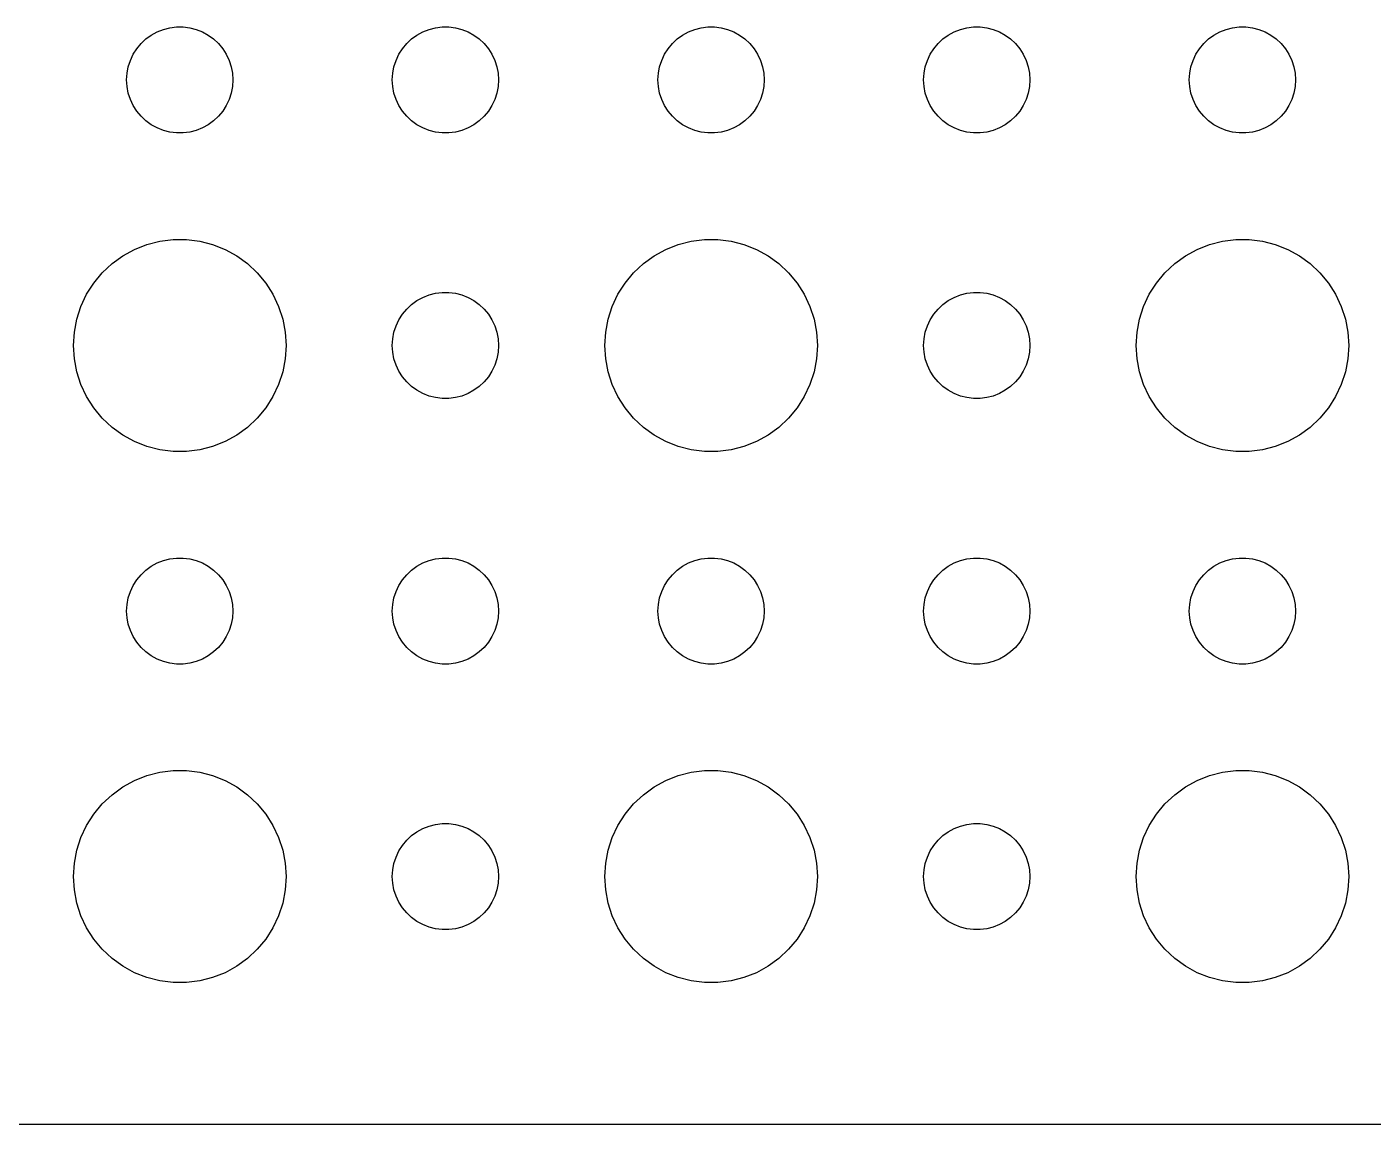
# Model space of a CAD drawing. Header units: metres. Extents: x -134 to 134, y -134 to 134.
# Drawn here: x -71.81 to -33.81, y -134.49 to -103.5 of the extents above; entities that cross this region are included whole.
import ezdxf

# ---------------------------------------------------------------- set-up
doc = ezdxf.new("R2010")
doc.units = ezdxf.units.M

msp = doc.modelspace()

# ---------------------------------------------------------------- linework, layer by layer
for p, q in [((-68.4561, -103.844), (-68.3037, -103.734)), ((-68.3037, -103.734), (-68.1387, -103.643)), ((-68.1387, -103.643), (-67.9635, -103.573)), ((-67.9635, -103.573), (-67.7811, -103.527)), ((-67.7811, -103.527), (-67.5942, -103.503)), ((-67.5942, -103.503), (-67.4058, -103.503)), ((-67.4058, -103.503), (-67.2189, -103.527)), ((-67.2189, -103.527), (-67.0365, -103.573)), ((-67.0365, -103.573), (-66.8613, -103.643)), ((-66.8613, -103.643), (-66.6963, -103.734)), ((-66.6963, -103.734), (-66.5439, -103.844)), ((-60.9561, -103.844), (-60.8037, -103.734)), ((-60.8037, -103.734), (-60.6387, -103.643)), ((-60.6387, -103.643), (-60.4635, -103.573)), ((-60.4635, -103.573), (-60.2811, -103.527)), ((-60.2811, -103.527), (-60.0942, -103.503)), ((-60.0942, -103.503), (-59.9058, -103.503)), ((-59.9058, -103.503), (-59.7189, -103.527)), ((-59.7189, -103.527), (-59.5365, -103.573)), ((-59.5365, -103.573), (-59.3613, -103.643)), ((-59.3613, -103.643), (-59.1963, -103.734)), ((-59.1963, -103.734), (-59.0439, -103.844)), ((-53.4561, -103.844), (-53.3037, -103.734)), ((-53.3037, -103.734), (-53.1387, -103.643)), ((-53.1387, -103.643), (-52.9635, -103.573)), ((-52.9635, -103.573), (-52.7811, -103.527)), ((-52.7811, -103.527), (-52.5942, -103.503)), ((-52.5942, -103.503), (-52.4058, -103.503)), ((-52.4058, -103.503), (-52.2189, -103.527)), ((-52.2189, -103.527), (-52.0365, -103.573)), ((-52.0365, -103.573), (-51.8613, -103.643)), ((-51.8613, -103.643), (-51.6963, -103.734)), ((-51.6963, -103.734), (-51.5439, -103.844)), ((-45.9561, -103.844), (-45.8037, -103.734)), ((-45.8037, -103.734), (-45.6387, -103.643)), ((-45.6387, -103.643), (-45.4635, -103.573)), ((-45.4635, -103.573), (-45.2811, -103.527)), ((-45.2811, -103.527), (-45.0942, -103.503)), ((-45.0942, -103.503), (-44.9058, -103.503)), ((-44.9058, -103.503), (-44.7189, -103.527)), ((-44.7189, -103.527), (-44.5365, -103.573)), ((-44.5365, -103.573), (-44.3613, -103.643)), ((-44.3613, -103.643), (-44.1963, -103.734)), ((-44.1963, -103.734), (-44.0439, -103.844)), ((-38.4561, -103.844), (-38.3037, -103.734)), ((-38.3037, -103.734), (-38.1387, -103.643)), ((-38.1387, -103.643), (-37.9635, -103.573)), ((-37.9635, -103.573), (-37.7811, -103.527)), ((-37.7811, -103.527), (-37.5942, -103.503)), ((-37.5942, -103.503), (-37.4058, -103.503)), ((-37.4058, -103.503), (-37.2189, -103.527)), ((-37.2189, -103.527), (-37.0365, -103.573)), ((-37.0365, -103.573), (-36.8613, -103.643)), ((-36.8613, -103.643), (-36.6963, -103.734)), ((-36.6963, -103.734), (-36.5439, -103.844)), ((-68.8145, -104.277), (-68.7135, -104.118)), ((-68.7135, -104.118), (-68.5934, -103.973)), ((-68.5934, -103.973), (-68.4561, -103.844)), ((-66.5439, -103.844), (-66.4065, -103.973)), ((-66.4065, -103.973), (-66.2865, -104.118)), ((-66.2865, -104.118), (-66.1855, -104.277)), ((-61.3145, -104.277), (-61.2135, -104.118)), ((-61.2135, -104.118), (-61.0934, -103.973)), ((-61.0934, -103.973), (-60.9561, -103.844)), ((-59.0439, -103.844), (-58.9065, -103.973)), ((-58.9065, -103.973), (-58.7865, -104.118)), ((-58.7865, -104.118), (-58.6855, -104.277)), ((-53.8145, -104.277), (-53.7135, -104.118)), ((-53.7135, -104.118), (-53.5934, -103.973)), ((-53.5934, -103.973), (-53.4561, -103.844)), ((-51.5439, -103.844), (-51.4065, -103.973)), ((-51.4065, -103.973), (-51.2865, -104.118)), ((-51.2865, -104.118), (-51.1855, -104.277)), ((-46.3145, -104.277), (-46.2135, -104.118)), ((-46.2135, -104.118), (-46.0934, -103.973)), ((-46.0934, -103.973), (-45.9561, -103.844)), ((-44.0439, -103.844), (-43.9065, -103.973)), ((-43.9065, -103.973), (-43.7865, -104.118)), ((-43.7865, -104.118), (-43.6855, -104.277)), ((-38.8145, -104.277), (-38.7135, -104.118)), ((-38.7135, -104.118), (-38.5934, -103.973)), ((-38.5934, -103.973), (-38.4561, -103.844)), ((-36.5439, -103.844), (-36.4065, -103.973)), ((-36.4065, -103.973), (-36.2865, -104.118)), ((-36.2865, -104.118), (-36.1855, -104.277)), ((-68.9529, -104.627), (-68.8947, -104.448)), ((-68.8947, -104.448), (-68.8145, -104.277)), ((-66.1855, -104.277), (-66.1053, -104.448)), ((-66.1053, -104.448), (-66.0471, -104.627)), ((-61.4529, -104.627), (-61.3947, -104.448)), ((-61.3947, -104.448), (-61.3145, -104.277)), ((-58.6855, -104.277), (-58.6053, -104.448)), ((-58.6053, -104.448), (-58.5471, -104.627)), ((-53.9529, -104.627), (-53.8947, -104.448)), ((-53.8947, -104.448), (-53.8145, -104.277)), ((-51.1855, -104.277), (-51.1053, -104.448)), ((-51.1053, -104.448), (-51.0471, -104.627)), ((-46.4529, -104.627), (-46.3947, -104.448)), ((-46.3947, -104.448), (-46.3145, -104.277)), ((-43.6855, -104.277), (-43.6053, -104.448)), ((-43.6053, -104.448), (-43.5471, -104.627)), ((-38.9529, -104.627), (-38.8947, -104.448)), ((-38.8947, -104.448), (-38.8145, -104.277)), ((-36.1855, -104.277), (-36.1053, -104.448)), ((-36.1053, -104.448), (-36.0471, -104.627)), ((-69, -105), (-68.9882, -104.812)), ((-68.9882, -104.812), (-68.9529, -104.627)), ((-66.0471, -104.627), (-66.0118, -104.812)), ((-66.0118, -104.812), (-66, -105)), ((-61.5, -105), (-61.4882, -104.812)), ((-61.4882, -104.812), (-61.4529, -104.627)), ((-58.5471, -104.627), (-58.5118, -104.812)), ((-58.5118, -104.812), (-58.5, -105)), ((-54, -105), (-53.9882, -104.812)), ((-53.9882, -104.812), (-53.9529, -104.627)), ((-51.0471, -104.627), (-51.0118, -104.812)), ((-51.0118, -104.812), (-51, -105)), ((-46.5, -105), (-46.4882, -104.812)), ((-46.4882, -104.812), (-46.4529, -104.627)), ((-43.5471, -104.627), (-43.5118, -104.812)), ((-43.5118, -104.812), (-43.5, -105)), ((-39, -105), (-38.9882, -104.812)), ((-38.9882, -104.812), (-38.9529, -104.627)), ((-36.0471, -104.627), (-36.0118, -104.812)), ((-36.0118, -104.812), (-36, -105)), ((-68.9882, -105.188), (-69, -105)), ((-68.9529, -105.373), (-68.9882, -105.188)), ((-66.0118, -105.188), (-66.0471, -105.373)), ((-66, -105), (-66.0118, -105.188)), ((-61.4882, -105.188), (-61.5, -105)), ((-61.4529, -105.373), (-61.4882, -105.188)), ((-58.5118, -105.188), (-58.5471, -105.373)), ((-58.5, -105), (-58.5118, -105.188)), ((-53.9882, -105.188), (-54, -105)), ((-53.9529, -105.373), (-53.9882, -105.188)), ((-51.0118, -105.188), (-51.0471, -105.373)), ((-51, -105), (-51.0118, -105.188)), ((-46.4882, -105.188), (-46.5, -105)), ((-46.4529, -105.373), (-46.4882, -105.188)), ((-43.5118, -105.188), (-43.5471, -105.373)), ((-43.5, -105), (-43.5118, -105.188)), ((-38.9882, -105.188), (-39, -105)), ((-38.9529, -105.373), (-38.9882, -105.188)), ((-36.0118, -105.188), (-36.0471, -105.373)), ((-36, -105), (-36.0118, -105.188)), ((-68.8947, -105.552), (-68.9529, -105.373)), ((-68.8145, -105.723), (-68.8947, -105.552)), ((-66.1053, -105.552), (-66.1855, -105.723)), ((-66.0471, -105.373), (-66.1053, -105.552)), ((-61.3947, -105.552), (-61.4529, -105.373)), ((-61.3145, -105.723), (-61.3947, -105.552)), ((-58.6053, -105.552), (-58.6855, -105.723)), ((-58.5471, -105.373), (-58.6053, -105.552)), ((-53.8947, -105.552), (-53.9529, -105.373)), ((-53.8145, -105.723), (-53.8947, -105.552)), ((-51.1053, -105.552), (-51.1855, -105.723)), ((-51.0471, -105.373), (-51.1053, -105.552)), ((-46.3947, -105.552), (-46.4529, -105.373)), ((-46.3145, -105.723), (-46.3947, -105.552)), ((-43.6053, -105.552), (-43.6855, -105.723)), ((-43.5471, -105.373), (-43.6053, -105.552)), ((-38.8947, -105.552), (-38.9529, -105.373)), ((-38.8145, -105.723), (-38.8947, -105.552)), ((-36.1053, -105.552), (-36.1855, -105.723)), ((-36.0471, -105.373), (-36.1053, -105.552)), ((-68.7135, -105.882), (-68.8145, -105.723)), ((-68.5934, -106.027), (-68.7135, -105.882)), ((-68.4561, -106.156), (-68.5934, -106.027)), ((-66.4065, -106.027), (-66.5439, -106.156)), ((-66.2865, -105.882), (-66.4065, -106.027)), ((-66.1855, -105.723), (-66.2865, -105.882)), ((-61.2135, -105.882), (-61.3145, -105.723)), ((-61.0934, -106.027), (-61.2135, -105.882)), ((-60.9561, -106.156), (-61.0934, -106.027)), ((-58.9065, -106.027), (-59.0439, -106.156)), ((-58.7865, -105.882), (-58.9065, -106.027)), ((-58.6855, -105.723), (-58.7865, -105.882)), ((-53.7135, -105.882), (-53.8145, -105.723)), ((-53.5934, -106.027), (-53.7135, -105.882)), ((-53.4561, -106.156), (-53.5934, -106.027)), ((-51.4065, -106.027), (-51.5439, -106.156)), ((-51.2865, -105.882), (-51.4065, -106.027)), ((-51.1855, -105.723), (-51.2865, -105.882)), ((-46.2135, -105.882), (-46.3145, -105.723)), ((-46.0934, -106.027), (-46.2135, -105.882)), ((-45.9561, -106.156), (-46.0934, -106.027)), ((-43.9065, -106.027), (-44.0439, -106.156)), ((-43.7865, -105.882), (-43.9065, -106.027)), ((-43.6855, -105.723), (-43.7865, -105.882)), ((-38.7135, -105.882), (-38.8145, -105.723)), ((-38.5934, -106.027), (-38.7135, -105.882)), ((-38.4561, -106.156), (-38.5934, -106.027)), ((-36.4065, -106.027), (-36.5439, -106.156)), ((-36.2865, -105.882), (-36.4065, -106.027)), ((-36.1855, -105.723), (-36.2865, -105.882)), ((-68.3037, -106.266), (-68.4561, -106.156)), ((-68.1387, -106.357), (-68.3037, -106.266)), ((-67.9635, -106.427), (-68.1387, -106.357)), ((-66.8613, -106.357), (-67.0365, -106.427)), ((-66.6963, -106.266), (-66.8613, -106.357)), ((-66.5439, -106.156), (-66.6963, -106.266)), ((-60.8037, -106.266), (-60.9561, -106.156)), ((-60.6387, -106.357), (-60.8037, -106.266)), ((-60.4635, -106.427), (-60.6387, -106.357)), ((-59.3613, -106.357), (-59.5365, -106.427)), ((-59.1963, -106.266), (-59.3613, -106.357)), ((-59.0439, -106.156), (-59.1963, -106.266)), ((-53.3037, -106.266), (-53.4561, -106.156)), ((-53.1387, -106.357), (-53.3037, -106.266)), ((-52.9635, -106.427), (-53.1387, -106.357)), ((-51.8613, -106.357), (-52.0365, -106.427)), ((-51.6963, -106.266), (-51.8613, -106.357)), ((-51.5439, -106.156), (-51.6963, -106.266)), ((-45.8037, -106.266), (-45.9561, -106.156)), ((-45.6387, -106.357), (-45.8037, -106.266)), ((-45.4635, -106.427), (-45.6387, -106.357)), ((-44.3613, -106.357), (-44.5365, -106.427)), ((-44.1963, -106.266), (-44.3613, -106.357)), ((-44.0439, -106.156), (-44.1963, -106.266)), ((-38.3037, -106.266), (-38.4561, -106.156)), ((-38.1387, -106.357), (-38.3037, -106.266)), ((-37.9635, -106.427), (-38.1387, -106.357)), ((-36.8613, -106.357), (-37.0365, -106.427)), ((-36.6963, -106.266), (-36.8613, -106.357)), ((-36.5439, -106.156), (-36.6963, -106.266)), ((-67.7811, -106.473), (-67.9635, -106.427)), ((-67.5942, -106.497), (-67.7811, -106.473)), ((-67.4058, -106.497), (-67.5942, -106.497)), ((-67.2189, -106.473), (-67.4058, -106.497)), ((-67.0365, -106.427), (-67.2189, -106.473)), ((-60.2811, -106.473), (-60.4635, -106.427)), ((-60.0942, -106.497), (-60.2811, -106.473)), ((-59.9058, -106.497), (-60.0942, -106.497)), ((-59.7189, -106.473), (-59.9058, -106.497)), ((-59.5365, -106.427), (-59.7189, -106.473)), ((-52.7811, -106.473), (-52.9635, -106.427)), ((-52.5942, -106.497), (-52.7811, -106.473)), ((-52.4058, -106.497), (-52.5942, -106.497)), ((-52.2189, -106.473), (-52.4058, -106.497)), ((-52.0365, -106.427), (-52.2189, -106.473)), ((-45.2811, -106.473), (-45.4635, -106.427)), ((-45.0942, -106.497), (-45.2811, -106.473)), ((-44.9058, -106.497), (-45.0942, -106.497)), ((-44.7189, -106.473), (-44.9058, -106.497)), ((-44.5365, -106.427), (-44.7189, -106.473)), ((-37.7811, -106.473), (-37.9635, -106.427)), ((-37.5942, -106.497), (-37.7811, -106.473)), ((-37.4058, -106.497), (-37.5942, -106.497)), ((-37.2189, -106.473), (-37.4058, -106.497)), ((-37.0365, -106.427), (-37.2189, -106.473)), ((-69.1075, -109.967), (-68.7773, -109.786)), ((-68.7773, -109.786), (-68.427, -109.647)), ((-68.427, -109.647), (-68.0621, -109.553)), ((-68.0621, -109.553), (-67.6884, -109.506)), ((-67.6884, -109.506), (-67.3116, -109.506)), ((-67.3116, -109.506), (-66.9379, -109.553)), ((-66.9379, -109.553), (-66.573, -109.647)), ((-66.573, -109.647), (-66.2227, -109.786)), ((-66.2227, -109.786), (-65.8925, -109.967)), ((-54.1075, -109.967), (-53.7773, -109.786)), ((-53.7773, -109.786), (-53.427, -109.647)), ((-53.427, -109.647), (-53.0621, -109.553)), ((-53.0621, -109.553), (-52.6884, -109.506)), ((-52.6884, -109.506), (-52.3116, -109.506)), ((-52.3116, -109.506), (-51.9379, -109.553)), ((-51.9379, -109.553), (-51.5729, -109.647)), ((-51.5729, -109.647), (-51.2227, -109.786)), ((-51.2227, -109.786), (-50.8925, -109.967)), ((-39.1075, -109.967), (-38.7773, -109.786)), ((-38.7773, -109.786), (-38.427, -109.647)), ((-38.427, -109.647), (-38.0621, -109.553)), ((-38.0621, -109.553), (-37.6884, -109.506)), ((-37.6884, -109.506), (-37.3116, -109.506)), ((-37.3116, -109.506), (-36.9379, -109.553)), ((-36.9379, -109.553), (-36.5729, -109.647)), ((-36.5729, -109.647), (-36.2227, -109.786)), ((-36.2227, -109.786), (-35.8925, -109.967)), ((-69.6869, -110.446), (-69.4123, -110.188)), ((-69.4123, -110.188), (-69.1075, -109.967)), ((-65.8925, -109.967), (-65.5877, -110.188)), ((-65.5877, -110.188), (-65.3131, -110.446)), ((-54.6869, -110.446), (-54.4123, -110.188)), ((-54.4123, -110.188), (-54.1075, -109.967)), ((-50.8925, -109.967), (-50.5877, -110.188)), ((-50.5877, -110.188), (-50.3131, -110.446)), ((-39.6869, -110.446), (-39.4123, -110.188)), ((-39.4123, -110.188), (-39.1075, -109.967)), ((-35.8925, -109.967), (-35.5877, -110.188)), ((-35.5877, -110.188), (-35.3131, -110.446)), ((-69.927, -110.737), (-69.6869, -110.446)), ((-65.3131, -110.446), (-65.073, -110.737)), ((-54.927, -110.737), (-54.6869, -110.446)), ((-50.3131, -110.446), (-50.0729, -110.737)), ((-39.927, -110.737), (-39.6869, -110.446)), ((-35.3131, -110.446), (-35.0729, -110.737)), ((-70.1289, -111.055), (-69.927, -110.737)), ((-65.073, -110.737), (-64.8711, -111.055)), ((-55.1289, -111.055), (-54.927, -110.737)), ((-50.0729, -110.737), (-49.8711, -111.055)), ((-40.1289, -111.055), (-39.927, -110.737)), ((-35.0729, -110.737), (-34.8711, -111.055)), ((-70.2893, -111.396), (-70.1289, -111.055)), ((-64.8711, -111.055), (-64.7107, -111.396)), ((-61.0934, -111.473), (-60.9561, -111.344)), ((-60.9561, -111.344), (-60.8037, -111.234)), ((-60.8037, -111.234), (-60.6387, -111.143)), ((-60.6387, -111.143), (-60.4635, -111.073)), ((-60.4635, -111.073), (-60.2811, -111.027)), ((-60.2811, -111.027), (-60.0942, -111.003)), ((-60.0942, -111.003), (-59.9058, -111.003)), ((-59.9058, -111.003), (-59.7189, -111.027)), ((-59.7189, -111.027), (-59.5365, -111.073)), ((-59.5365, -111.073), (-59.3613, -111.143)), ((-59.3613, -111.143), (-59.1963, -111.234)), ((-59.1963, -111.234), (-59.0439, -111.344)), ((-59.0439, -111.344), (-58.9065, -111.473)), ((-55.2893, -111.396), (-55.1289, -111.055)), ((-49.8711, -111.055), (-49.7107, -111.396)), ((-46.0934, -111.473), (-45.9561, -111.344)), ((-45.9561, -111.344), (-45.8037, -111.234)), ((-45.8037, -111.234), (-45.6387, -111.143)), ((-45.6387, -111.143), (-45.4635, -111.073)), ((-45.4635, -111.073), (-45.2811, -111.027)), ((-45.2811, -111.027), (-45.0942, -111.003)), ((-45.0942, -111.003), (-44.9058, -111.003)), ((-44.9058, -111.003), (-44.7189, -111.027)), ((-44.7189, -111.027), (-44.5365, -111.073)), ((-44.5365, -111.073), (-44.3613, -111.143)), ((-44.3613, -111.143), (-44.1963, -111.234)), ((-44.1963, -111.234), (-44.0439, -111.344)), ((-44.0439, -111.344), (-43.9065, -111.473)), ((-40.2893, -111.396), (-40.1289, -111.055)), ((-34.8711, -111.055), (-34.7107, -111.396)), ((-70.4057, -111.754), (-70.2893, -111.396)), ((-64.7107, -111.396), (-64.5943, -111.754)), ((-61.3145, -111.777), (-61.2135, -111.618)), ((-61.2135, -111.618), (-61.0934, -111.473)), ((-58.9065, -111.473), (-58.7865, -111.618)), ((-58.7865, -111.618), (-58.6855, -111.777)), ((-55.4057, -111.754), (-55.2893, -111.396)), ((-49.7107, -111.396), (-49.5942, -111.754)), ((-46.3145, -111.777), (-46.2135, -111.618)), ((-46.2135, -111.618), (-46.0934, -111.473)), ((-43.9065, -111.473), (-43.7865, -111.618)), ((-43.7865, -111.618), (-43.6855, -111.777)), ((-40.4057, -111.754), (-40.2893, -111.396)), ((-34.7107, -111.396), (-34.5942, -111.754)), ((-70.4763, -112.124), (-70.4057, -111.754)), ((-64.5943, -111.754), (-64.5237, -112.124)), ((-61.4529, -112.127), (-61.3947, -111.948)), ((-61.3947, -111.948), (-61.3145, -111.777)), ((-58.6855, -111.777), (-58.6053, -111.948)), ((-58.6053, -111.948), (-58.5471, -112.127)), ((-55.4763, -112.124), (-55.4057, -111.754)), ((-49.5942, -111.754), (-49.5237, -112.124)), ((-46.4529, -112.127), (-46.3947, -111.948)), ((-46.3947, -111.948), (-46.3145, -111.777)), ((-43.6855, -111.777), (-43.6053, -111.948)), ((-43.6053, -111.948), (-43.5471, -112.127)), ((-40.4763, -112.124), (-40.4057, -111.754)), ((-34.5942, -111.754), (-34.5237, -112.124)), ((-70.5, -112.5), (-70.4763, -112.124)), ((-64.5237, -112.124), (-64.5, -112.5)), ((-61.5, -112.5), (-61.4882, -112.312)), ((-61.4882, -112.312), (-61.4529, -112.127)), ((-58.5471, -112.127), (-58.5118, -112.312)), ((-58.5118, -112.312), (-58.5, -112.5)), ((-55.5, -112.5), (-55.4763, -112.124)), ((-49.5237, -112.124), (-49.5, -112.5)), ((-46.5, -112.5), (-46.4882, -112.312)), ((-46.4882, -112.312), (-46.4529, -112.127)), ((-43.5471, -112.127), (-43.5118, -112.312)), ((-43.5118, -112.312), (-43.5, -112.5)), ((-40.5, -112.5), (-40.4763, -112.124)), ((-34.5237, -112.124), (-34.5, -112.5)), ((-70.4763, -112.876), (-70.5, -112.5)), ((-64.5, -112.5), (-64.5237, -112.876)), ((-61.4882, -112.688), (-61.5, -112.5)), ((-61.4529, -112.873), (-61.4882, -112.688)), ((-58.5118, -112.688), (-58.5471, -112.873)), ((-58.5, -112.5), (-58.5118, -112.688)), ((-55.4763, -112.876), (-55.5, -112.5)), ((-49.5, -112.5), (-49.5237, -112.876)), ((-46.4882, -112.688), (-46.5, -112.5)), ((-46.4529, -112.873), (-46.4882, -112.688)), ((-43.5118, -112.688), (-43.5471, -112.873)), ((-43.5, -112.5), (-43.5118, -112.688)), ((-40.4763, -112.876), (-40.5, -112.5)), ((-34.5, -112.5), (-34.5237, -112.876)), ((-70.4057, -113.246), (-70.4763, -112.876)), ((-70.2893, -113.604), (-70.4057, -113.246)), ((-64.5943, -113.246), (-64.7107, -113.604)), ((-64.5237, -112.876), (-64.5943, -113.246)), ((-61.3947, -113.052), (-61.4529, -112.873)), ((-61.3145, -113.223), (-61.3947, -113.052)), ((-61.2135, -113.382), (-61.3145, -113.223)), ((-58.6855, -113.223), (-58.7865, -113.382)), ((-58.6053, -113.052), (-58.6855, -113.223)), ((-58.5471, -112.873), (-58.6053, -113.052)), ((-55.4057, -113.246), (-55.4763, -112.876)), ((-55.2893, -113.604), (-55.4057, -113.246)), ((-49.5942, -113.246), (-49.7107, -113.604)), ((-49.5237, -112.876), (-49.5942, -113.246)), ((-46.3947, -113.052), (-46.4529, -112.873)), ((-46.3145, -113.223), (-46.3947, -113.052)), ((-46.2135, -113.382), (-46.3145, -113.223)), ((-43.6855, -113.223), (-43.7865, -113.382)), ((-43.6053, -113.052), (-43.6855, -113.223)), ((-43.5471, -112.873), (-43.6053, -113.052)), ((-40.4057, -113.246), (-40.4763, -112.876)), ((-40.2893, -113.604), (-40.4057, -113.246)), ((-34.5942, -113.246), (-34.7107, -113.604)), ((-34.5237, -112.876), (-34.5942, -113.246)), ((-70.1289, -113.945), (-70.2893, -113.604)), ((-64.7107, -113.604), (-64.8711, -113.945)), ((-61.0934, -113.527), (-61.2135, -113.382)), ((-60.9561, -113.656), (-61.0934, -113.527)), ((-58.9065, -113.527), (-59.0439, -113.656)), ((-58.7865, -113.382), (-58.9065, -113.527)), ((-55.1289, -113.945), (-55.2893, -113.604)), ((-49.7107, -113.604), (-49.8711, -113.945)), ((-46.0934, -113.527), (-46.2135, -113.382)), ((-45.9561, -113.656), (-46.0934, -113.527)), ((-43.9065, -113.527), (-44.0439, -113.656)), ((-43.7865, -113.382), (-43.9065, -113.527)), ((-40.1289, -113.945), (-40.2893, -113.604)), ((-34.7107, -113.604), (-34.8711, -113.945)), ((-69.927, -114.263), (-70.1289, -113.945)), ((-64.8711, -113.945), (-65.073, -114.263)), ((-60.8037, -113.766), (-60.9561, -113.656)), ((-60.6387, -113.857), (-60.8037, -113.766)), ((-60.4635, -113.927), (-60.6387, -113.857)), ((-60.2811, -113.973), (-60.4635, -113.927)), ((-60.0942, -113.997), (-60.2811, -113.973)), ((-59.9058, -113.997), (-60.0942, -113.997)), ((-59.7189, -113.973), (-59.9058, -113.997)), ((-59.5365, -113.927), (-59.7189, -113.973)), ((-59.3613, -113.857), (-59.5365, -113.927)), ((-59.1963, -113.766), (-59.3613, -113.857)), ((-59.0439, -113.656), (-59.1963, -113.766)), ((-54.927, -114.263), (-55.1289, -113.945)), ((-49.8711, -113.945), (-50.0729, -114.263)), ((-45.8037, -113.766), (-45.9561, -113.656)), ((-45.6387, -113.857), (-45.8037, -113.766)), ((-45.4635, -113.927), (-45.6387, -113.857)), ((-45.2811, -113.973), (-45.4635, -113.927)), ((-45.0942, -113.997), (-45.2811, -113.973)), ((-44.9058, -113.997), (-45.0942, -113.997)), ((-44.7189, -113.973), (-44.9058, -113.997)), ((-44.5365, -113.927), (-44.7189, -113.973)), ((-44.3613, -113.857), (-44.5365, -113.927)), ((-44.1963, -113.766), (-44.3613, -113.857)), ((-44.0439, -113.656), (-44.1963, -113.766)), ((-39.927, -114.263), (-40.1289, -113.945)), ((-34.8711, -113.945), (-35.0729, -114.263)), ((-69.6869, -114.554), (-69.927, -114.263)), ((-65.073, -114.263), (-65.3131, -114.554)), ((-54.6869, -114.554), (-54.927, -114.263)), ((-50.0729, -114.263), (-50.3131, -114.554)), ((-39.6869, -114.554), (-39.927, -114.263)), ((-35.0729, -114.263), (-35.3131, -114.554)), ((-69.4123, -114.812), (-69.6869, -114.554)), ((-65.3131, -114.554), (-65.5877, -114.812)), ((-54.4123, -114.812), (-54.6869, -114.554)), ((-50.3131, -114.554), (-50.5877, -114.812)), ((-39.4123, -114.812), (-39.6869, -114.554)), ((-35.3131, -114.554), (-35.5877, -114.812)), ((-69.1075, -115.033), (-69.4123, -114.812)), ((-68.7773, -115.214), (-69.1075, -115.033)), ((-65.8925, -115.033), (-66.2227, -115.214)), ((-65.5877, -114.812), (-65.8925, -115.033)), ((-54.1075, -115.033), (-54.4123, -114.812)), ((-53.7773, -115.214), (-54.1075, -115.033)), ((-50.8925, -115.033), (-51.2227, -115.214)), ((-50.5877, -114.812), (-50.8925, -115.033)), ((-39.1075, -115.033), (-39.4123, -114.812)), ((-38.7773, -115.214), (-39.1075, -115.033)), ((-35.8925, -115.033), (-36.2227, -115.214)), ((-35.5877, -114.812), (-35.8925, -115.033)), ((-68.427, -115.353), (-68.7773, -115.214)), ((-68.0621, -115.447), (-68.427, -115.353)), ((-67.6884, -115.494), (-68.0621, -115.447)), ((-67.3116, -115.494), (-67.6884, -115.494)), ((-66.9379, -115.447), (-67.3116, -115.494)), ((-66.573, -115.353), (-66.9379, -115.447)), ((-66.2227, -115.214), (-66.573, -115.353)), ((-53.427, -115.353), (-53.7773, -115.214)), ((-53.0621, -115.447), (-53.427, -115.353)), ((-52.6884, -115.494), (-53.0621, -115.447)), ((-52.3116, -115.494), (-52.6884, -115.494)), ((-51.9379, -115.447), (-52.3116, -115.494)), ((-51.5729, -115.353), (-51.9379, -115.447)), ((-51.2227, -115.214), (-51.5729, -115.353)), ((-38.427, -115.353), (-38.7773, -115.214)), ((-38.0621, -115.447), (-38.427, -115.353)), ((-37.6884, -115.494), (-38.0621, -115.447)), ((-37.3116, -115.494), (-37.6884, -115.494)), ((-36.9379, -115.447), (-37.3116, -115.494)), ((-36.5729, -115.353), (-36.9379, -115.447)), ((-36.2227, -115.214), (-36.5729, -115.353)), ((-67.9635, -118.573), (-67.7811, -118.527)), ((-67.7811, -118.527), (-67.5942, -118.503)), ((-67.5942, -118.503), (-67.4058, -118.503)), ((-67.4058, -118.503), (-67.2189, -118.527)), ((-67.2189, -118.527), (-67.0365, -118.573)), ((-60.4635, -118.573), (-60.2811, -118.527)), ((-60.2811, -118.527), (-60.0942, -118.503)), ((-60.0942, -118.503), (-59.9058, -118.503)), ((-59.9058, -118.503), (-59.7189, -118.527)), ((-59.7189, -118.527), (-59.5365, -118.573)), ((-52.9635, -118.573), (-52.7811, -118.527)), ((-52.7811, -118.527), (-52.5942, -118.503)), ((-52.5942, -118.503), (-52.4058, -118.503)), ((-52.4058, -118.503), (-52.2189, -118.527)), ((-52.2189, -118.527), (-52.0365, -118.573)), ((-45.4635, -118.573), (-45.2811, -118.527)), ((-45.2811, -118.527), (-45.0942, -118.503)), ((-45.0942, -118.503), (-44.9058, -118.503)), ((-44.9058, -118.503), (-44.7189, -118.527)), ((-44.7189, -118.527), (-44.5365, -118.573)), ((-37.9635, -118.573), (-37.7811, -118.527)), ((-37.7811, -118.527), (-37.5942, -118.503)), ((-37.5942, -118.503), (-37.4058, -118.503)), ((-37.4058, -118.503), (-37.2189, -118.527)), ((-37.2189, -118.527), (-37.0365, -118.573)), ((-68.5934, -118.973), (-68.4561, -118.844)), ((-68.4561, -118.844), (-68.3037, -118.734)), ((-68.3037, -118.734), (-68.1387, -118.643)), ((-68.1387, -118.643), (-67.9635, -118.573)), ((-67.0365, -118.573), (-66.8613, -118.643)), ((-66.8613, -118.643), (-66.6963, -118.734)), ((-66.6963, -118.734), (-66.5439, -118.844)), ((-66.5439, -118.844), (-66.4065, -118.973)), ((-61.0934, -118.973), (-60.9561, -118.844)), ((-60.9561, -118.844), (-60.8037, -118.734)), ((-60.8037, -118.734), (-60.6387, -118.643)), ((-60.6387, -118.643), (-60.4635, -118.573)), ((-59.5365, -118.573), (-59.3613, -118.643)), ((-59.3613, -118.643), (-59.1963, -118.734)), ((-59.1963, -118.734), (-59.0439, -118.844)), ((-59.0439, -118.844), (-58.9065, -118.973)), ((-53.5934, -118.973), (-53.4561, -118.844)), ((-53.4561, -118.844), (-53.3037, -118.734)), ((-53.3037, -118.734), (-53.1387, -118.643)), ((-53.1387, -118.643), (-52.9635, -118.573)), ((-52.0365, -118.573), (-51.8613, -118.643)), ((-51.8613, -118.643), (-51.6963, -118.734)), ((-51.6963, -118.734), (-51.5439, -118.844)), ((-51.5439, -118.844), (-51.4065, -118.973)), ((-46.0934, -118.973), (-45.9561, -118.844)), ((-45.9561, -118.844), (-45.8037, -118.734)), ((-45.8037, -118.734), (-45.6387, -118.643)), ((-45.6387, -118.643), (-45.4635, -118.573)), ((-44.5365, -118.573), (-44.3613, -118.643)), ((-44.3613, -118.643), (-44.1963, -118.734)), ((-44.1963, -118.734), (-44.0439, -118.844)), ((-44.0439, -118.844), (-43.9065, -118.973)), ((-38.5934, -118.973), (-38.4561, -118.844)), ((-38.4561, -118.844), (-38.3037, -118.734)), ((-38.3037, -118.734), (-38.1387, -118.643)), ((-38.1387, -118.643), (-37.9635, -118.573)), ((-37.0365, -118.573), (-36.8613, -118.643)), ((-36.8613, -118.643), (-36.6963, -118.734)), ((-36.6963, -118.734), (-36.5439, -118.844)), ((-36.5439, -118.844), (-36.4065, -118.973)), ((-68.8947, -119.448), (-68.8145, -119.277)), ((-68.8145, -119.277), (-68.7135, -119.118)), ((-68.7135, -119.118), (-68.5934, -118.973)), ((-66.4065, -118.973), (-66.2865, -119.118)), ((-66.2865, -119.118), (-66.1855, -119.277)), ((-66.1855, -119.277), (-66.1053, -119.448)), ((-61.3947, -119.448), (-61.3145, -119.277)), ((-61.3145, -119.277), (-61.2135, -119.118)), ((-61.2135, -119.118), (-61.0934, -118.973)), ((-58.9065, -118.973), (-58.7865, -119.118)), ((-58.7865, -119.118), (-58.6855, -119.277)), ((-58.6855, -119.277), (-58.6053, -119.448)), ((-53.8947, -119.448), (-53.8145, -119.277)), ((-53.8145, -119.277), (-53.7135, -119.118)), ((-53.7135, -119.118), (-53.5934, -118.973)), ((-51.4065, -118.973), (-51.2865, -119.118)), ((-51.2865, -119.118), (-51.1855, -119.277)), ((-51.1855, -119.277), (-51.1053, -119.448)), ((-46.3947, -119.448), (-46.3145, -119.277)), ((-46.3145, -119.277), (-46.2135, -119.118)), ((-46.2135, -119.118), (-46.0934, -118.973)), ((-43.9065, -118.973), (-43.7865, -119.118)), ((-43.7865, -119.118), (-43.6855, -119.277)), ((-43.6855, -119.277), (-43.6053, -119.448)), ((-38.8947, -119.448), (-38.8145, -119.277)), ((-38.8145, -119.277), (-38.7135, -119.118)), ((-38.7135, -119.118), (-38.5934, -118.973)), ((-36.4065, -118.973), (-36.2865, -119.118)), ((-36.2865, -119.118), (-36.1855, -119.277)), ((-36.1855, -119.277), (-36.1053, -119.448)), ((-68.9882, -119.812), (-68.9529, -119.627)), ((-68.9529, -119.627), (-68.8947, -119.448)), ((-66.1053, -119.448), (-66.0471, -119.627)), ((-66.0471, -119.627), (-66.0118, -119.812)), ((-61.4882, -119.812), (-61.4529, -119.627)), ((-61.4529, -119.627), (-61.3947, -119.448)), ((-58.6053, -119.448), (-58.5471, -119.627)), ((-58.5471, -119.627), (-58.5118, -119.812)), ((-53.9882, -119.812), (-53.9529, -119.627)), ((-53.9529, -119.627), (-53.8947, -119.448)), ((-51.1053, -119.448), (-51.0471, -119.627)), ((-51.0471, -119.627), (-51.0118, -119.812)), ((-46.4882, -119.812), (-46.4529, -119.627)), ((-46.4529, -119.627), (-46.3947, -119.448)), ((-43.6053, -119.448), (-43.5471, -119.627)), ((-43.5471, -119.627), (-43.5118, -119.812)), ((-38.9882, -119.812), (-38.9529, -119.627)), ((-38.9529, -119.627), (-38.8947, -119.448)), ((-36.1053, -119.448), (-36.0471, -119.627)), ((-36.0471, -119.627), (-36.0118, -119.812)), ((-69, -120), (-68.9882, -119.812)), ((-68.9882, -120.188), (-69, -120)), ((-66.0118, -119.812), (-66, -120)), ((-66, -120), (-66.0118, -120.188)), ((-61.5, -120), (-61.4882, -119.812)), ((-61.4882, -120.188), (-61.5, -120)), ((-58.5118, -119.812), (-58.5, -120)), ((-58.5, -120), (-58.5118, -120.188)), ((-54, -120), (-53.9882, -119.812)), ((-53.9882, -120.188), (-54, -120)), ((-51.0118, -119.812), (-51, -120)), ((-51, -120), (-51.0118, -120.188)), ((-46.5, -120), (-46.4882, -119.812)), ((-46.4882, -120.188), (-46.5, -120)), ((-43.5118, -119.812), (-43.5, -120)), ((-43.5, -120), (-43.5118, -120.188)), ((-39, -120), (-38.9882, -119.812)), ((-38.9882, -120.188), (-39, -120)), ((-36.0118, -119.812), (-36, -120)), ((-36, -120), (-36.0118, -120.188)), ((-68.9529, -120.373), (-68.9882, -120.188)), ((-68.8947, -120.552), (-68.9529, -120.373)), ((-66.0471, -120.373), (-66.1053, -120.552)), ((-66.0118, -120.188), (-66.0471, -120.373)), ((-61.4529, -120.373), (-61.4882, -120.188)), ((-61.3947, -120.552), (-61.4529, -120.373)), ((-58.5471, -120.373), (-58.6053, -120.552)), ((-58.5118, -120.188), (-58.5471, -120.373)), ((-53.9529, -120.373), (-53.9882, -120.188)), ((-53.8947, -120.552), (-53.9529, -120.373)), ((-51.0471, -120.373), (-51.1053, -120.552)), ((-51.0118, -120.188), (-51.0471, -120.373)), ((-46.4529, -120.373), (-46.4882, -120.188)), ((-46.3947, -120.552), (-46.4529, -120.373)), ((-43.5471, -120.373), (-43.6053, -120.552)), ((-43.5118, -120.188), (-43.5471, -120.373)), ((-38.9529, -120.373), (-38.9882, -120.188)), ((-38.8947, -120.552), (-38.9529, -120.373)), ((-36.0471, -120.373), (-36.1053, -120.552)), ((-36.0118, -120.188), (-36.0471, -120.373)), ((-68.8145, -120.723), (-68.8947, -120.552)), ((-68.7135, -120.882), (-68.8145, -120.723)), ((-66.1855, -120.723), (-66.2865, -120.882)), ((-66.1053, -120.552), (-66.1855, -120.723)), ((-61.3145, -120.723), (-61.3947, -120.552)), ((-61.2135, -120.882), (-61.3145, -120.723)), ((-58.6855, -120.723), (-58.7865, -120.882)), ((-58.6053, -120.552), (-58.6855, -120.723)), ((-53.8145, -120.723), (-53.8947, -120.552)), ((-53.7135, -120.882), (-53.8145, -120.723)), ((-51.1855, -120.723), (-51.2865, -120.882)), ((-51.1053, -120.552), (-51.1855, -120.723)), ((-46.3145, -120.723), (-46.3947, -120.552)), ((-46.2135, -120.882), (-46.3145, -120.723)), ((-43.6855, -120.723), (-43.7865, -120.882)), ((-43.6053, -120.552), (-43.6855, -120.723)), ((-38.8145, -120.723), (-38.8947, -120.552)), ((-38.7135, -120.882), (-38.8145, -120.723)), ((-36.1855, -120.723), (-36.2865, -120.882)), ((-36.1053, -120.552), (-36.1855, -120.723)), ((-68.5934, -121.027), (-68.7135, -120.882)), ((-68.4561, -121.156), (-68.5934, -121.027)), ((-68.3037, -121.266), (-68.4561, -121.156)), ((-66.5439, -121.156), (-66.6963, -121.266)), ((-66.4065, -121.027), (-66.5439, -121.156)), ((-66.2865, -120.882), (-66.4065, -121.027)), ((-61.0934, -121.027), (-61.2135, -120.882)), ((-60.9561, -121.156), (-61.0934, -121.027)), ((-60.8037, -121.266), (-60.9561, -121.156)), ((-59.0439, -121.156), (-59.1963, -121.266)), ((-58.9065, -121.027), (-59.0439, -121.156)), ((-58.7865, -120.882), (-58.9065, -121.027)), ((-53.5934, -121.027), (-53.7135, -120.882)), ((-53.4561, -121.156), (-53.5934, -121.027)), ((-53.3037, -121.266), (-53.4561, -121.156)), ((-51.5439, -121.156), (-51.6963, -121.266)), ((-51.4065, -121.027), (-51.5439, -121.156)), ((-51.2865, -120.882), (-51.4065, -121.027)), ((-46.0934, -121.027), (-46.2135, -120.882)), ((-45.9561, -121.156), (-46.0934, -121.027)), ((-45.8037, -121.266), (-45.9561, -121.156)), ((-44.0439, -121.156), (-44.1963, -121.266)), ((-43.9065, -121.027), (-44.0439, -121.156)), ((-43.7865, -120.882), (-43.9065, -121.027)), ((-38.5934, -121.027), (-38.7135, -120.882)), ((-38.4561, -121.156), (-38.5934, -121.027)), ((-38.3037, -121.266), (-38.4561, -121.156)), ((-36.5439, -121.156), (-36.6963, -121.266)), ((-36.4065, -121.027), (-36.5439, -121.156)), ((-36.2865, -120.882), (-36.4065, -121.027)), ((-68.1387, -121.357), (-68.3037, -121.266)), ((-67.9635, -121.427), (-68.1387, -121.357)), ((-67.7811, -121.473), (-67.9635, -121.427)), ((-67.5942, -121.497), (-67.7811, -121.473)), ((-67.4058, -121.497), (-67.5942, -121.497)), ((-67.2189, -121.473), (-67.4058, -121.497)), ((-67.0365, -121.427), (-67.2189, -121.473)), ((-66.8613, -121.357), (-67.0365, -121.427)), ((-66.6963, -121.266), (-66.8613, -121.357)), ((-60.6387, -121.357), (-60.8037, -121.266)), ((-60.4635, -121.427), (-60.6387, -121.357)), ((-60.2811, -121.473), (-60.4635, -121.427)), ((-60.0942, -121.497), (-60.2811, -121.473)), ((-59.9058, -121.497), (-60.0942, -121.497)), ((-59.7189, -121.473), (-59.9058, -121.497)), ((-59.5365, -121.427), (-59.7189, -121.473)), ((-59.3613, -121.357), (-59.5365, -121.427)), ((-59.1963, -121.266), (-59.3613, -121.357)), ((-53.1387, -121.357), (-53.3037, -121.266)), ((-52.9635, -121.427), (-53.1387, -121.357)), ((-52.7811, -121.473), (-52.9635, -121.427)), ((-52.5942, -121.497), (-52.7811, -121.473)), ((-52.4058, -121.497), (-52.5942, -121.497)), ((-52.2189, -121.473), (-52.4058, -121.497)), ((-52.0365, -121.427), (-52.2189, -121.473)), ((-51.8613, -121.357), (-52.0365, -121.427)), ((-51.6963, -121.266), (-51.8613, -121.357)), ((-45.6387, -121.357), (-45.8037, -121.266)), ((-45.4635, -121.427), (-45.6387, -121.357)), ((-45.2811, -121.473), (-45.4635, -121.427)), ((-45.0942, -121.497), (-45.2811, -121.473)), ((-44.9058, -121.497), (-45.0942, -121.497)), ((-44.7189, -121.473), (-44.9058, -121.497)), ((-44.5365, -121.427), (-44.7189, -121.473)), ((-44.3613, -121.357), (-44.5365, -121.427)), ((-44.1963, -121.266), (-44.3613, -121.357)), ((-38.1387, -121.357), (-38.3037, -121.266)), ((-37.9635, -121.427), (-38.1387, -121.357)), ((-37.7811, -121.473), (-37.9635, -121.427)), ((-37.5942, -121.497), (-37.7811, -121.473)), ((-37.4058, -121.497), (-37.5942, -121.497)), ((-37.2189, -121.473), (-37.4058, -121.497)), ((-37.0365, -121.427), (-37.2189, -121.473)), ((-36.8613, -121.357), (-37.0365, -121.427)), ((-36.6963, -121.266), (-36.8613, -121.357)), ((-68.7773, -124.786), (-68.427, -124.647)), ((-68.427, -124.647), (-68.0621, -124.553)), ((-68.0621, -124.553), (-67.6884, -124.506)), ((-67.6884, -124.506), (-67.3116, -124.506)), ((-67.3116, -124.506), (-66.9379, -124.553)), ((-66.9379, -124.553), (-66.573, -124.647)), ((-66.573, -124.647), (-66.2227, -124.786)), ((-53.7773, -124.786), (-53.427, -124.647)), ((-53.427, -124.647), (-53.0621, -124.553)), ((-53.0621, -124.553), (-52.6884, -124.506)), ((-52.6884, -124.506), (-52.3116, -124.506)), ((-52.3116, -124.506), (-51.9379, -124.553)), ((-51.9379, -124.553), (-51.5729, -124.647)), ((-51.5729, -124.647), (-51.2227, -124.786)), ((-38.7773, -124.786), (-38.427, -124.647)), ((-38.427, -124.647), (-38.0621, -124.553)), ((-38.0621, -124.553), (-37.6884, -124.506)), ((-37.6884, -124.506), (-37.3116, -124.506)), ((-37.3116, -124.506), (-36.9379, -124.553)), ((-36.9379, -124.553), (-36.5729, -124.647)), ((-36.5729, -124.647), (-36.2227, -124.786)), ((-69.4123, -125.188), (-69.1075, -124.967)), ((-69.1075, -124.967), (-68.7773, -124.786)), ((-66.2227, -124.786), (-65.8925, -124.967)), ((-65.8925, -124.967), (-65.5877, -125.188)), ((-54.4123, -125.188), (-54.1075, -124.967)), ((-54.1075, -124.967), (-53.7773, -124.786)), ((-51.2227, -124.786), (-50.8925, -124.967)), ((-50.8925, -124.967), (-50.5877, -125.188)), ((-39.4123, -125.188), (-39.1075, -124.967)), ((-39.1075, -124.967), (-38.7773, -124.786)), ((-36.2227, -124.786), (-35.8925, -124.967)), ((-35.8925, -124.967), (-35.5877, -125.188)), ((-69.6869, -125.446), (-69.4123, -125.188)), ((-65.5877, -125.188), (-65.3131, -125.446)), ((-54.6869, -125.446), (-54.4123, -125.188)), ((-50.5877, -125.188), (-50.3131, -125.446)), ((-39.6869, -125.446), (-39.4123, -125.188)), ((-35.5877, -125.188), (-35.3131, -125.446)), ((-70.1289, -126.055), (-69.927, -125.737)), ((-69.927, -125.737), (-69.6869, -125.446)), ((-65.3131, -125.446), (-65.073, -125.737)), ((-65.073, -125.737), (-64.8711, -126.055)), ((-55.1289, -126.055), (-54.927, -125.737)), ((-54.927, -125.737), (-54.6869, -125.446)), ((-50.3131, -125.446), (-50.0729, -125.737)), ((-50.0729, -125.737), (-49.8711, -126.055)), ((-40.1289, -126.055), (-39.927, -125.737)), ((-39.927, -125.737), (-39.6869, -125.446)), ((-35.3131, -125.446), (-35.0729, -125.737)), ((-35.0729, -125.737), (-34.8711, -126.055)), ((-70.2893, -126.396), (-70.1289, -126.055)), ((-64.8711, -126.055), (-64.7107, -126.396)), ((-60.8037, -126.234), (-60.6387, -126.143)), ((-60.6387, -126.143), (-60.4635, -126.073)), ((-60.4635, -126.073), (-60.2811, -126.027)), ((-60.2811, -126.027), (-60.0942, -126.003)), ((-60.0942, -126.003), (-59.9058, -126.003)), ((-59.9058, -126.003), (-59.7189, -126.027)), ((-59.7189, -126.027), (-59.5365, -126.073)), ((-59.5365, -126.073), (-59.3613, -126.143)), ((-59.3613, -126.143), (-59.1963, -126.234)), ((-55.2893, -126.396), (-55.1289, -126.055)), ((-49.8711, -126.055), (-49.7107, -126.396)), ((-45.8037, -126.234), (-45.6387, -126.143)), ((-45.6387, -126.143), (-45.4635, -126.073)), ((-45.4635, -126.073), (-45.2811, -126.027)), ((-45.2811, -126.027), (-45.0942, -126.003)), ((-45.0942, -126.003), (-44.9058, -126.003)), ((-44.9058, -126.003), (-44.7189, -126.027)), ((-44.7189, -126.027), (-44.5365, -126.073)), ((-44.5365, -126.073), (-44.3613, -126.143)), ((-44.3613, -126.143), (-44.1963, -126.234)), ((-40.2893, -126.396), (-40.1289, -126.055)), ((-34.8711, -126.055), (-34.7107, -126.396)), ((-70.4057, -126.754), (-70.2893, -126.396)), ((-64.7107, -126.396), (-64.5943, -126.754)), ((-61.2135, -126.618), (-61.0934, -126.473)), ((-61.0934, -126.473), (-60.9561, -126.344)), ((-60.9561, -126.344), (-60.8037, -126.234)), ((-59.1963, -126.234), (-59.0439, -126.344)), ((-59.0439, -126.344), (-58.9065, -126.473)), ((-58.9065, -126.473), (-58.7865, -126.618)), ((-55.4057, -126.754), (-55.2893, -126.396)), ((-49.7107, -126.396), (-49.5942, -126.754)), ((-46.2135, -126.618), (-46.0934, -126.473)), ((-46.0934, -126.473), (-45.9561, -126.344)), ((-45.9561, -126.344), (-45.8037, -126.234)), ((-44.1963, -126.234), (-44.0439, -126.344)), ((-44.0439, -126.344), (-43.9065, -126.473)), ((-43.9065, -126.473), (-43.7865, -126.618)), ((-40.4057, -126.754), (-40.2893, -126.396)), ((-34.7107, -126.396), (-34.5942, -126.754)), ((-70.4763, -127.124), (-70.4057, -126.754)), ((-64.5943, -126.754), (-64.5237, -127.124)), ((-61.3947, -126.948), (-61.3145, -126.777)), ((-61.3145, -126.777), (-61.2135, -126.618)), ((-58.7865, -126.618), (-58.6855, -126.777)), ((-58.6855, -126.777), (-58.6053, -126.948)), ((-55.4763, -127.124), (-55.4057, -126.754)), ((-49.5942, -126.754), (-49.5237, -127.124)), ((-46.3947, -126.948), (-46.3145, -126.777)), ((-46.3145, -126.777), (-46.2135, -126.618)), ((-43.7865, -126.618), (-43.6855, -126.777)), ((-43.6855, -126.777), (-43.6053, -126.948)), ((-40.4763, -127.124), (-40.4057, -126.754)), ((-34.5942, -126.754), (-34.5237, -127.124)), ((-70.5, -127.5), (-70.4763, -127.124)), ((-64.5237, -127.124), (-64.5, -127.5)), ((-61.4882, -127.312), (-61.4529, -127.127)), ((-61.4529, -127.127), (-61.3947, -126.948)), ((-58.6053, -126.948), (-58.5471, -127.127)), ((-58.5471, -127.127), (-58.5118, -127.312)), ((-55.5, -127.5), (-55.4763, -127.124)), ((-49.5237, -127.124), (-49.5, -127.5)), ((-46.4882, -127.312), (-46.4529, -127.127)), ((-46.4529, -127.127), (-46.3947, -126.948)), ((-43.6053, -126.948), (-43.5471, -127.127)), ((-43.5471, -127.127), (-43.5118, -127.312)), ((-40.5, -127.5), (-40.4763, -127.124)), ((-34.5237, -127.124), (-34.5, -127.5)), ((-70.4763, -127.876), (-70.5, -127.5)), ((-64.5, -127.5), (-64.5237, -127.876)), ((-61.5, -127.5), (-61.4882, -127.312)), ((-61.4882, -127.688), (-61.5, -127.5)), ((-61.4529, -127.873), (-61.4882, -127.688)), ((-58.5118, -127.688), (-58.5471, -127.873)), ((-58.5118, -127.312), (-58.5, -127.5)), ((-58.5, -127.5), (-58.5118, -127.688)), ((-55.4763, -127.876), (-55.5, -127.5)), ((-49.5, -127.5), (-49.5237, -127.876)), ((-46.5, -127.5), (-46.4882, -127.312)), ((-46.4882, -127.688), (-46.5, -127.5)), ((-46.4529, -127.873), (-46.4882, -127.688)), ((-43.5118, -127.688), (-43.5471, -127.873)), ((-43.5118, -127.312), (-43.5, -127.5)), ((-43.5, -127.5), (-43.5118, -127.688)), ((-40.4763, -127.876), (-40.5, -127.5)), ((-34.5, -127.5), (-34.5237, -127.876)), ((-70.4057, -128.246), (-70.4763, -127.876)), ((-64.5237, -127.876), (-64.5943, -128.246)), ((-61.3947, -128.052), (-61.4529, -127.873)), ((-61.3145, -128.223), (-61.3947, -128.052)), ((-58.6053, -128.052), (-58.6855, -128.223)), ((-58.5471, -127.873), (-58.6053, -128.052)), ((-55.4057, -128.246), (-55.4763, -127.876)), ((-49.5237, -127.876), (-49.5942, -128.246)), ((-46.3947, -128.052), (-46.4529, -127.873)), ((-46.3145, -128.223), (-46.3947, -128.052)), ((-43.6053, -128.052), (-43.6855, -128.223)), ((-43.5471, -127.873), (-43.6053, -128.052)), ((-40.4057, -128.246), (-40.4763, -127.876)), ((-34.5237, -127.876), (-34.5942, -128.246)), ((-70.2893, -128.604), (-70.4057, -128.246)), ((-64.5943, -128.246), (-64.7107, -128.604)), ((-61.2135, -128.382), (-61.3145, -128.223)), ((-61.0934, -128.527), (-61.2135, -128.382)), ((-58.7865, -128.382), (-58.9065, -128.527)), ((-58.6855, -128.223), (-58.7865, -128.382)), ((-55.2893, -128.604), (-55.4057, -128.246)), ((-49.5942, -128.246), (-49.7107, -128.604)), ((-46.2135, -128.382), (-46.3145, -128.223)), ((-46.0934, -128.527), (-46.2135, -128.382)), ((-43.7865, -128.382), (-43.9065, -128.527)), ((-43.6855, -128.223), (-43.7865, -128.382)), ((-40.2893, -128.604), (-40.4057, -128.246)), ((-34.5942, -128.246), (-34.7107, -128.604)), ((-70.1289, -128.945), (-70.2893, -128.604)), ((-64.7107, -128.604), (-64.8711, -128.945)), ((-60.9561, -128.656), (-61.0934, -128.527)), ((-60.8037, -128.766), (-60.9561, -128.656)), ((-60.6387, -128.857), (-60.8037, -128.766)), ((-59.1963, -128.766), (-59.3613, -128.857)), ((-59.0439, -128.656), (-59.1963, -128.766)), ((-58.9065, -128.527), (-59.0439, -128.656)), ((-55.1289, -128.945), (-55.2893, -128.604)), ((-49.7107, -128.604), (-49.8711, -128.945)), ((-45.9561, -128.656), (-46.0934, -128.527)), ((-45.8037, -128.766), (-45.9561, -128.656)), ((-45.6387, -128.857), (-45.8037, -128.766)), ((-44.1963, -128.766), (-44.3613, -128.857)), ((-44.0439, -128.656), (-44.1963, -128.766)), ((-43.9065, -128.527), (-44.0439, -128.656)), ((-40.1289, -128.945), (-40.2893, -128.604)), ((-34.7107, -128.604), (-34.8711, -128.945)), ((-69.927, -129.263), (-70.1289, -128.945)), ((-64.8711, -128.945), (-65.073, -129.263)), ((-60.4635, -128.927), (-60.6387, -128.857)), ((-60.2811, -128.973), (-60.4635, -128.927)), ((-60.0942, -128.997), (-60.2811, -128.973)), ((-59.9058, -128.997), (-60.0942, -128.997)), ((-59.7189, -128.973), (-59.9058, -128.997)), ((-59.5365, -128.927), (-59.7189, -128.973)), ((-59.3613, -128.857), (-59.5365, -128.927)), ((-54.927, -129.263), (-55.1289, -128.945)), ((-49.8711, -128.945), (-50.0729, -129.263)), ((-45.4635, -128.927), (-45.6387, -128.857)), ((-45.2811, -128.973), (-45.4635, -128.927)), ((-45.0942, -128.997), (-45.2811, -128.973)), ((-44.9058, -128.997), (-45.0942, -128.997)), ((-44.7189, -128.973), (-44.9058, -128.997)), ((-44.5365, -128.927), (-44.7189, -128.973)), ((-44.3613, -128.857), (-44.5365, -128.927)), ((-39.927, -129.263), (-40.1289, -128.945)), ((-34.8711, -128.945), (-35.0729, -129.263)), ((-69.6869, -129.554), (-69.927, -129.263)), ((-69.4123, -129.812), (-69.6869, -129.554)), ((-65.3131, -129.554), (-65.5877, -129.812)), ((-65.073, -129.263), (-65.3131, -129.554)), ((-54.6869, -129.554), (-54.927, -129.263)), ((-54.4123, -129.812), (-54.6869, -129.554)), ((-50.3131, -129.554), (-50.5877, -129.812)), ((-50.0729, -129.263), (-50.3131, -129.554)), ((-39.6869, -129.554), (-39.927, -129.263)), ((-39.4123, -129.812), (-39.6869, -129.554)), ((-35.3131, -129.554), (-35.5877, -129.812)), ((-35.0729, -129.263), (-35.3131, -129.554)), ((-69.1075, -130.033), (-69.4123, -129.812)), ((-65.5877, -129.812), (-65.8925, -130.033)), ((-54.1075, -130.033), (-54.4123, -129.812)), ((-50.5877, -129.812), (-50.8925, -130.033)), ((-39.1075, -130.033), (-39.4123, -129.812)), ((-35.5877, -129.812), (-35.8925, -130.033)), ((-68.7773, -130.214), (-69.1075, -130.033)), ((-68.427, -130.353), (-68.7773, -130.214)), ((-66.2227, -130.214), (-66.573, -130.353)), ((-65.8925, -130.033), (-66.2227, -130.214)), ((-53.7773, -130.214), (-54.1075, -130.033)), ((-53.427, -130.353), (-53.7773, -130.214)), ((-51.2227, -130.214), (-51.5729, -130.353)), ((-50.8925, -130.033), (-51.2227, -130.214)), ((-38.7773, -130.214), (-39.1075, -130.033)), ((-38.427, -130.353), (-38.7773, -130.214)), ((-36.2227, -130.214), (-36.5729, -130.353)), ((-35.8925, -130.033), (-36.2227, -130.214)), ((-68.0621, -130.447), (-68.427, -130.353)), ((-67.6884, -130.494), (-68.0621, -130.447)), ((-67.3116, -130.494), (-67.6884, -130.494)), ((-66.9379, -130.447), (-67.3116, -130.494)), ((-66.573, -130.353), (-66.9379, -130.447)), ((-53.0621, -130.447), (-53.427, -130.353)), ((-52.6884, -130.494), (-53.0621, -130.447)), ((-52.3116, -130.494), (-52.6884, -130.494)), ((-51.9379, -130.447), (-52.3116, -130.494)), ((-51.5729, -130.353), (-51.9379, -130.447)), ((-38.0621, -130.447), (-38.427, -130.353)), ((-37.6884, -130.494), (-38.0621, -130.447)), ((-37.3116, -130.494), (-37.6884, -130.494)), ((-36.9379, -130.447), (-37.3116, -130.494)), ((-36.5729, -130.353), (-36.9379, -130.447)), ((-129.814, -134.49), (129.814, -134.49))]:
    msp.add_line(p, q)

doc.saveas('drawing.dxf')
